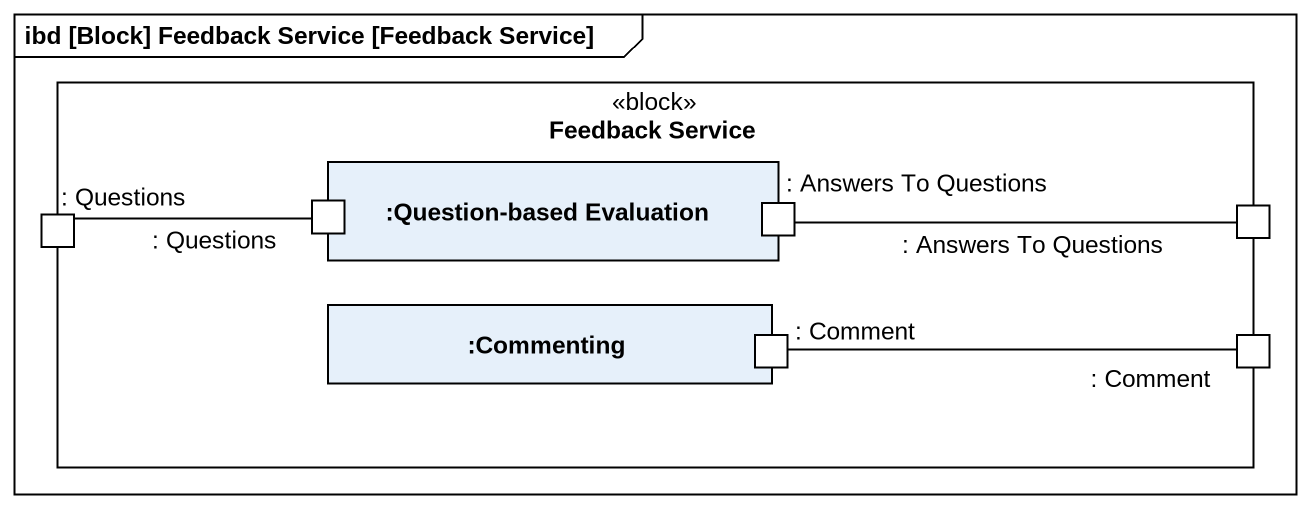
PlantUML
@startuml
mainframe ibd [Block] Feedback Service [Feedback Service]
rectangle "Feedback Service" as Feedback_Service <<block>> {
  port ": Questions" as Questions
  rectangle ":Question-based Evaluation" as Question_based_Evaluation {
    port ": Questions" as Questions_2
    port ": Answers To Questions" as Answers_To_Questions
  }
  port ": Answers To Questions" as Answers_To_Questions_2
  rectangle ":Commenting" as Commenting {
    port ": Comment" as Comment
  }
  port ": Comment" as Comment_2
}
Questions -right- Questions_2
Answers_To_Questions_2 -left- Answers_To_Questions
Comment_2 -left- Comment
@enduml
